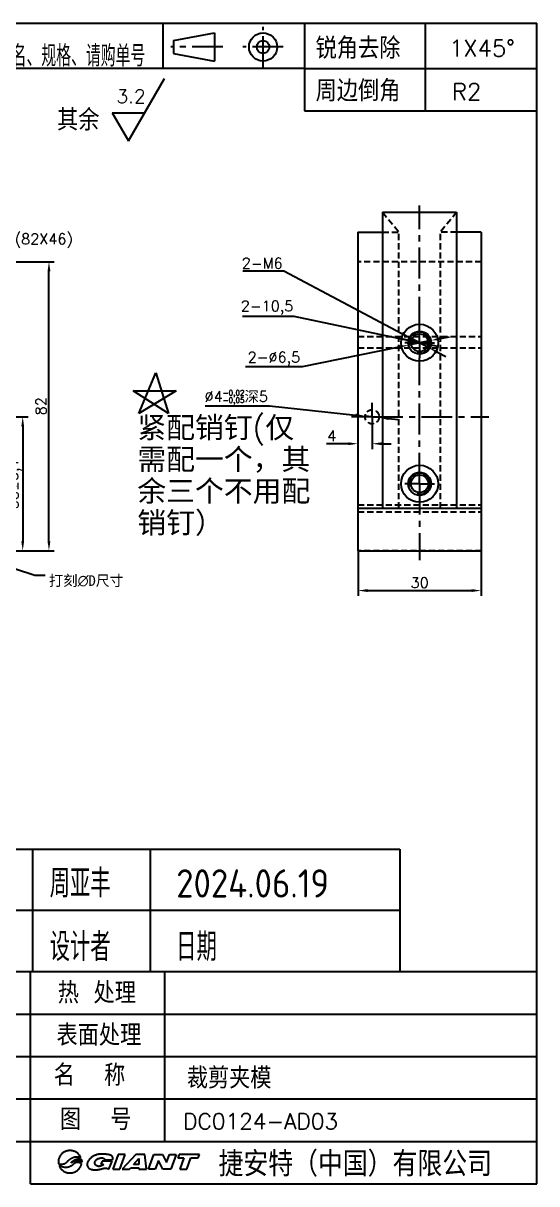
# Model space of a CAD drawing. Extents: x 3770 to 4207, y -426 to -96.
# Drawn here: x 4061.3 to 4207.1, y -425.8 to -96.6 of the extents above; entities that cross this region are included whole.
import ezdxf

# ---------------------------------------------------------------- set-up
doc = ezdxf.new("R2010")
doc.units = 0
doc.header["$LTSCALE"] = 7
doc.header["$MEASUREMENT"] = 0
for name, pattern in [('AM_ISO09W050', [22.5, 12, -1.5, 3, -1.5, 3, -1.5]), ('CENTER', [2, 1.25, -0.25, 0.25, -0.25]), ('HIDDEN', [0.375, 0.25, -0.125])]:
    doc.linetypes.add(name, pattern=pattern)
doc.layers.get('0').update_dxf_attribs({"linetype": 'CONTINUOUS'})
doc.layers.get('DEFPOINTS').update_dxf_attribs({"linetype": 'CONTINUOUS'})
for name, color, linetype in [('02___PRT_ALL_AXES', 7, 'CONTINUOUS'), ('03___PRT_ALL_CURVES', 7, 'CONTINUOUS'), ('CEN', 1, 'CENTER'), ('CON', 2, 'CONTINUOUS'), ('DEFAULT_2', 8, 'HIDDEN'), ('DIM', 7, 'CONTINUOUS')]:
    doc.layers.add(name, color=color, linetype=linetype)
doc.layers.add('PHA', color=4, linetype='AM_ISO09W050', plot=False)
doc.styles.add('ACISOTS', font='isocp.shx', dxfattribs={"height": 8, "bigfont": 'gbcbig.shx'})
doc.styles.add('HZ', font='complex.shx', dxfattribs={"height": 1, "bigfont": 'HZFS.SHX'})
doc.styles.get("Standard").update_dxf_attribs({"font": 'txt.shx'})
doc.styles.add('USER1', font='simplex', dxfattribs={"bigfont": 'dayum'})
doc.dimstyles.new('DIMSTYLE_1', dxfattribs={"dimtxt": 3, "dimasz": 2.7, "dimexe": 1.5, "dimexo": 0, "dimgap": 0.75, "dimtad": 1, "dimtxsty": 'STANDARD', "dimblk": '_FILLED', "dimblk1": '_FILLED', "dimblk2": '_FILLED', "dimcen": 0.09, "dimadec": 0, "dimazin": 0, "dimtp": 0.01, "dimtm": 0.01, "dimtfac": 1, "dimtofl": 0, "dimtmove": 0, "dimatfit": 3, "dimldrblk": '_FILLED', "dimfxl": 1, "dimtolj": 1, "dimarcsym": 0})
doc.dimstyles.new('DIMSTYLE_2', dxfattribs={"dimtxt": 3, "dimasz": 2.7, "dimexe": 1.5, "dimexo": 0, "dimgap": 0.75, "dimtad": 1, "dimtxsty": 'STANDARD', "dimblk": '_FILLED', "dimblk1": '_FILLED', "dimblk2": '_FILLED', "dimcen": 0.09, "dimadec": 0, "dimazin": 0, "dimtol": 1, "dimtp": 0.1, "dimtm": 0.1, "dimtfac": 1, "dimtofl": 0, "dimtmove": 0, "dimatfit": 3, "dimldrblk": '_FILLED', "dimfxl": 1, "dimtolj": 1, "dimarcsym": 0})
doc.dimstyles.new('DIMSTYLE_6', dxfattribs={"dimtxt": 3, "dimasz": 2.7, "dimexe": 1.5, "dimexo": 0, "dimtad": 1, "dimtxsty": 'STANDARD', "dimblk": '_FILLED', "dimblk1": '_FILLED', "dimblk2": '_FILLED', "dimcen": 0.09, "dimadec": 0, "dimazin": 0, "dimtp": 0.01, "dimtm": 0.01, "dimtfac": 1, "dimtmove": 0, "dimatfit": 2, "dimldrblk": '_FILLED', "dimfxl": 1, "dimtolj": 1, "dimarcsym": 0})
doc.dimstyles.get("Standard").update_dxf_attribs({"dimtxt": 3, "dimasz": 3, "dimexe": 1, "dimexo": 0, "dimgap": 1, "dimtad": 1, "dimdec": 3, "dimrnd": 0.01, "dimdsep": 46, "dimtxsty": 'STANDARD', "dimcen": 0.09, "dimazin": 2, "dimtfac": 1, "dimtdec": 3, "dimtmove": 0, "dimatfit": 3, "dimfxl": 1, "dimtolj": 1, "dimarcsym": 0})

# ---------------------------------------------------------------- blocks, each defined once
blk = doc.blocks.new('_FILLED')
at = {"color": 0, "linetype": 'ByBlock'}
blk.add_solid([(0, 0), (-1, 0.15), (-1, -0.15)], dxfattribs=at)
blk = doc.blocks.new('*D31')
at = {"color": 0, "linetype": 'Continuous', "lineweight": -2, "transparency": 16777216}
for p, q in [((3663.22, -203.44), (3681.43, -203.44)), ((3681.43, -203.44), (3705.89, -206.08)), ((3712.56, -206.8), (3708.58, -206.37)), ((3715.24, -207.09), (3717.92, -207.37))]:
    blk.add_line(p, q, dxfattribs=at)
at = {"layer": 'DEFPOINTS', "color": 0, "transparency": 16777216}
for p in [(3708.58, -206.37), (3712.56, -206.8)]:
    blk.add_point(p, dxfattribs=at)
at = {"color": 0, "lineweight": -2, "transparency": 16777216, "xscale": 2.7, "yscale": 2.7, "zscale": 2.7}
for p, rotation in [((3708.58, -206.37), 353.8510682627028), ((3712.56, -206.8), 173.8510682627028)]:
    blk.add_blockref('_FILLED', p, dxfattribs=dict(at, rotation=rotation))
at = {"color": 0, "transparency": 16777216, "insert": (3672.02, -200.82), "char_height": 3, "attachment_point": 5}
blk.add_mtext('{\\A1;Ø4{\\H1.500000;\\S-0,02^ -0,05;}深5}', dxfattribs=at)
blk = doc.blocks.new('*D23')
at = {"color": 0, "linetype": 'Continuous', "lineweight": -2, "transparency": 16777216}
for p, q in [((3673.76, -177.99), (3688.38, -177.99)), ((3688.38, -177.99), (3721.57, -185.05)), ((3729.2, -186.67), (3718.93, -184.49))]:
    blk.add_line(p, q, dxfattribs=at)
at = {"layer": 'DEFPOINTS', "color": 0, "transparency": 16777216}
for p in [(3718.93, -184.49), (3729.2, -186.67)]:
    blk.add_point(p, dxfattribs=at)
at = {"color": 0, "lineweight": -2, "transparency": 16777216, "xscale": 2.7, "yscale": 2.7, "zscale": 2.7}
for p, rotation in [((3718.93, -184.49), 167.9863832547345), ((3729.2, -186.67), 347.9863832547345)]:
    blk.add_blockref('_FILLED', p, dxfattribs=dict(at, rotation=rotation))
at = {"color": 0, "transparency": 16777216, "insert": (3680.76, -175.61), "char_height": 3, "attachment_point": 5}
blk.add_mtext('\\A1;2-10,5', dxfattribs=at)
blk = doc.blocks.new('*D22')
at = {"color": 0, "linetype": 'Continuous', "lineweight": -2, "transparency": 16777216}
for p, q in [((3673.88, -165.15), (3685.51, -165.15)), ((3685.51, -165.15), (3719.03, -182.91)), ((3726.72, -186.99), (3721.42, -184.18)), ((3729.1, -188.25), (3731.49, -189.51))]:
    blk.add_line(p, q, dxfattribs=at)
at = {"layer": 'DEFPOINTS', "color": 0, "transparency": 16777216}
for p in [(3721.42, -184.18), (3726.72, -186.99)]:
    blk.add_point(p, dxfattribs=at)
at = {"color": 0, "lineweight": -2, "transparency": 16777216, "xscale": 2.7, "yscale": 2.7, "zscale": 2.7}
for p, rotation in [((3721.42, -184.18), 332.0856478463079), ((3726.72, -186.99), 152.0856478463079)]:
    blk.add_blockref('_FILLED', p, dxfattribs=dict(at, rotation=rotation))
at = {"color": 0, "transparency": 16777216, "insert": (3679.38, -163.03), "char_height": 3, "attachment_point": 5}
blk.add_mtext('\\A1;2-M6', dxfattribs=at)
blk = doc.blocks.new('GIANT')
for p, q in [((231.03, 29.75), (230.98, 29.65)), ((231.09, 29.84), (231.03, 29.75)), ((231.15, 29.94), (231.09, 29.84)), ((231.21, 30.03), (231.15, 29.94)), ((231.28, 30.12), (231.21, 30.03)), ((231.35, 30.2), (231.28, 30.12)), ((231.43, 30.28), (231.35, 30.2)), ((231.51, 30.36), (231.43, 30.28)), ((231.59, 30.43), (231.51, 30.36)), ((231.68, 30.5), (231.59, 30.43)), ((231.77, 30.56), (231.68, 30.5)), ((231.87, 30.62), (231.77, 30.56)), ((231.97, 30.68), (231.87, 30.62)), ((232.07, 30.73), (231.97, 30.68)), ((232.17, 30.77), (232.07, 30.73)), ((232.27, 30.81), (232.17, 30.77)), ((232.38, 30.85), (232.27, 30.81)), ((232.49, 30.88), (232.38, 30.85)), ((232.6, 30.91), (232.49, 30.88)), ((232.72, 30.93), (232.6, 30.91)), ((232.83, 30.94), (232.72, 30.93)), ((232.95, 30.95), (232.83, 30.94)), ((233.07, 30.96), (232.95, 30.95)), ((233.18, 30.95), (233.07, 30.96)), ((233.3, 30.95), (233.18, 30.95)), ((233.42, 30.93), (233.3, 30.95)), ((233.53, 30.91), (233.42, 30.93)), ((233.65, 30.89), (233.53, 30.91)), ((233.76, 30.86), (233.65, 30.89)), ((233.87, 30.82), (233.76, 30.86)), ((233.98, 30.78), (233.87, 30.82)), ((234.09, 30.74), (233.98, 30.78)), ((234, 29.7), (234.08, 29.72)), ((234.08, 29.72), (234.16, 29.73)), ((234.19, 30.68), (234.09, 30.74)), ((234.16, 29.73), (234.25, 29.74)), ((234.29, 30.63), (234.19, 30.68)), ((234.25, 29.74), (234.33, 29.75)), ((234.39, 30.57), (234.29, 30.63)), ((234.33, 29.75), (234.41, 29.75)), ((234.49, 30.5), (234.39, 30.57)), ((234.41, 29.75), (234.49, 29.75)), ((234.58, 30.43), (234.49, 30.5)), ((234.49, 29.75), (234.58, 29.75)), ((234.67, 30.35), (234.58, 30.43)), ((234.58, 29.75), (234.66, 29.74)), ((234.66, 29.74), (234.74, 29.73)), ((234.75, 30.27), (234.67, 30.35)), ((234.74, 29.73), (234.82, 29.72)), ((234.83, 30.18), (234.75, 30.27)), ((234.82, 29.72), (234.9, 29.7)), ((234.91, 30.1), (234.83, 30.18)), ((234.98, 30), (234.91, 30.1)), ((235.05, 29.91), (234.98, 30)), ((235.11, 29.81), (235.05, 29.91)), ((235.16, 29.7), (235.11, 29.81)), ((237.46, 29.71), (237.36, 29.65)), ((237.56, 29.78), (237.46, 29.71)), ((237.66, 29.84), (237.56, 29.78)), ((237.76, 29.89), (237.66, 29.84)), ((237.87, 29.95), (237.76, 29.89)), ((237.97, 30), (237.87, 29.95)), ((238.08, 30.04), (237.97, 30)), ((238.19, 30.08), (238.08, 30.04)), ((238.3, 30.12), (238.19, 30.08)), ((238.42, 30.15), (238.3, 30.12)), ((238.53, 30.18), (238.42, 30.15)), ((238.65, 30.2), (238.53, 30.18)), ((238.76, 30.22), (238.65, 30.2)), ((238.88, 30.24), (238.76, 30.22)), ((238.99, 30.25), (238.88, 30.24)), ((239.11, 30.26), (238.99, 30.25)), ((239.23, 30.27), (239.11, 30.26)), ((239.35, 30.27), (239.23, 30.27)), ((239.46, 30.27), (239.35, 30.27)), ((239.58, 30.27), (239.46, 30.27)), ((239.7, 30.26), (239.58, 30.27)), ((239.82, 30.25), (239.7, 30.26)), ((239.93, 30.25), (239.82, 30.25)), ((240.05, 30.23), (239.93, 30.25)), ((240.17, 30.22), (240.05, 30.23)), ((240.28, 30.21), (240.17, 30.22)), ((240.4, 30.19), (240.28, 30.21)), ((240.52, 30.17), (240.4, 30.19)), ((240.63, 30.15), (240.52, 30.17)), ((240.75, 30.13), (240.63, 30.15)), ((240.86, 30.1), (240.75, 30.13)), ((240.97, 30.06), (240.86, 30.1)), ((241.08, 30.02), (240.97, 30.06)), ((241.19, 29.97), (241.08, 30.02)), ((241.28, 29.9), (241.19, 29.97)), ((241.37, 29.82), (241.28, 29.9)), ((241.44, 29.73), (241.37, 29.82)), ((241.49, 29.62), (241.44, 29.73)), ((242.59, 30.21), (241.52, 27.29)), ((243.97, 30.21), (242.59, 30.21)), ((242.89, 27.29), (243.97, 30.21)), ((246.06, 30.21), (243.34, 27.29)), ((247.83, 30.21), (246.06, 30.21)), ((248.13, 27.29), (247.83, 30.21)), ((248.52, 27.29), (249.6, 30.21)), ((249.6, 30.21), (251.31, 30.21)), ((251.31, 30.21), (252.1, 28.61)), ((252.1, 28.61), (252.7, 30.21)), ((252.7, 30.21), (253.99, 30.21)), ((253.99, 30.21), (252.92, 27.29)), ((254.56, 30.21), (254.3, 29.5)), ((258.57, 30.21), (254.56, 30.21)), ((258.31, 29.5), (258.57, 30.21)), ((230.79, 28.9), (230.78, 28.78)), ((230.78, 28.78), (230.78, 28.67)), ((230.78, 28.67), (230.79, 28.56)), ((230.8, 29.01), (230.79, 28.9)), ((230.79, 28.56), (230.8, 28.45)), ((230.82, 29.12), (230.8, 29.01)), ((230.8, 28.45), (230.82, 28.34)), ((230.84, 29.23), (230.82, 29.12)), ((230.82, 28.34), (230.9, 28.32)), ((230.87, 29.33), (230.84, 29.23)), ((230.9, 29.44), (230.87, 29.33)), ((230.94, 29.55), (230.9, 29.44)), ((230.9, 28.32), (230.98, 28.31)), ((231.01, 27.94), (230.93, 27.97)), ((230.93, 27.97), (230.97, 27.88)), ((230.98, 29.65), (230.94, 29.55)), ((230.97, 27.88), (231.01, 27.79)), ((230.98, 28.31), (231.07, 28.3)), ((231.08, 27.91), (231.01, 27.94)), ((231.01, 27.79), (231.06, 27.7)), ((231.06, 27.7), (231.11, 27.61)), ((231.07, 28.3), (231.15, 28.29)), ((231.15, 27.88), (231.08, 27.91)), ((231.11, 27.61), (231.17, 27.53)), ((231.15, 28.29), (231.23, 28.28)), ((231.23, 27.85), (231.15, 27.88)), ((231.17, 27.53), (231.23, 27.45)), ((231.23, 28.28), (231.31, 28.28)), ((231.3, 27.81), (231.23, 27.85)), ((231.23, 27.45), (231.29, 27.37)), ((231.38, 27.79), (231.3, 27.81)), ((231.31, 28.28), (231.39, 28.28)), ((231.46, 27.76), (231.38, 27.79)), ((231.39, 28.28), (231.48, 28.28)), ((231.53, 27.73), (231.46, 27.76)), ((231.48, 28.28), (231.56, 28.28)), ((231.61, 27.71), (231.53, 27.73)), ((231.56, 28.28), (231.64, 28.29)), ((231.69, 27.69), (231.61, 27.71)), ((231.64, 28.29), (231.72, 28.31)), ((231.77, 27.67), (231.69, 27.69)), ((231.72, 28.31), (231.8, 28.32)), ((231.85, 27.66), (231.77, 27.67)), ((231.8, 28.32), (231.88, 28.35)), ((231.93, 27.65), (231.85, 27.66)), ((231.88, 28.35), (231.96, 28.37)), ((232.01, 27.64), (231.93, 27.65)), ((231.96, 28.37), (232.03, 28.41)), ((232.09, 27.63), (232.01, 27.64)), ((232.03, 28.41), (232.11, 28.44)), ((232.18, 27.63), (232.09, 27.63)), ((232.11, 28.44), (232.18, 28.49)), ((232.18, 28.49), (232.25, 28.53)), ((232.26, 27.62), (232.18, 27.63)), ((232.25, 28.53), (232.31, 28.58)), ((232.34, 27.62), (232.26, 27.62)), ((232.31, 28.58), (232.37, 28.63)), ((232.42, 27.63), (232.34, 27.62)), ((232.37, 28.63), (232.44, 28.69)), ((232.5, 27.64), (232.42, 27.63)), ((232.44, 28.69), (232.5, 28.74)), ((232.5, 28.74), (232.56, 28.8)), ((232.58, 27.64), (232.5, 27.64)), ((232.56, 28.8), (232.62, 28.86)), ((232.66, 27.66), (232.58, 27.64)), ((232.62, 28.86), (232.68, 28.91)), ((232.74, 27.67), (232.66, 27.66)), ((232.68, 28.91), (232.74, 28.97)), ((232.74, 28.97), (232.8, 29.03)), ((232.82, 27.69), (232.74, 27.67)), ((232.8, 29.03), (232.86, 29.08)), ((232.9, 27.72), (232.82, 27.69)), ((232.86, 29.08), (232.92, 29.13)), ((232.98, 27.74), (232.9, 27.72)), ((232.92, 29.13), (232.98, 29.19)), ((232.98, 29.19), (233.05, 29.24)), ((233.05, 27.77), (232.98, 27.74)), ((233.05, 29.24), (233.11, 29.29)), ((233.13, 27.8), (233.05, 27.77)), ((233.11, 29.29), (233.18, 29.33)), ((233.2, 27.84), (233.13, 27.8)), ((233.18, 29.33), (233.25, 29.38)), ((233.27, 27.88), (233.2, 27.84)), ((233.25, 29.38), (233.32, 29.42)), ((233.34, 27.92), (233.27, 27.88)), ((233.28, 28.48), (233.35, 28.58)), ((233.38, 28.54), (233.28, 28.48)), ((233.32, 29.42), (233.39, 29.46)), ((233.41, 27.97), (233.34, 27.92)), ((233.35, 28.58), (233.43, 28.68)), ((233.48, 28.6), (233.38, 28.54)), ((233.39, 29.46), (233.46, 29.5)), ((233.47, 28.01), (233.41, 27.97)), ((233.43, 28.68), (233.51, 28.77)), ((233.46, 29.5), (233.54, 29.54)), ((233.54, 28.06), (233.47, 28.01)), ((233.59, 28.66), (233.48, 28.6)), ((233.51, 28.77), (233.61, 28.86)), ((233.54, 29.54), (233.61, 29.57)), ((233.6, 28.12), (233.54, 28.06)), ((233.69, 28.72), (233.59, 28.66)), ((233.66, 28.17), (233.6, 28.12)), ((233.61, 29.57), (233.69, 29.6)), ((233.61, 28.86), (233.7, 28.93)), ((233.72, 28.22), (233.66, 28.17)), ((233.69, 29.6), (233.77, 29.63)), ((233.8, 28.77), (233.69, 28.72)), ((233.7, 28.93), (233.8, 29.01)), ((233.78, 28.28), (233.72, 28.22)), ((233.77, 29.63), (233.84, 29.66)), ((233.85, 28.33), (233.78, 28.28)), ((233.8, 29.01), (233.91, 29.07)), ((233.91, 28.82), (233.8, 28.77)), ((233.84, 29.66), (233.92, 29.68)), ((233.91, 28.38), (233.85, 28.33)), ((233.91, 29.07), (234.02, 29.13)), ((234.02, 28.86), (233.91, 28.82)), ((233.97, 28.43), (233.91, 28.38)), ((233.92, 29.68), (234, 29.7)), ((234.04, 28.48), (233.97, 28.43)), ((234.02, 29.13), (234.13, 29.18)), ((234.13, 28.9), (234.02, 28.86)), ((234.11, 28.52), (234.04, 28.48)), ((234.18, 28.56), (234.11, 28.52)), ((234.13, 29.18), (234.25, 29.22)), ((234.25, 28.92), (234.13, 28.9)), ((234.26, 28.58), (234.18, 28.56)), ((234.25, 29.22), (234.37, 29.25)), ((234.37, 28.94), (234.25, 28.92)), ((234.34, 28.61), (234.26, 28.58)), ((234.42, 28.62), (234.34, 28.61)), ((234.37, 29.25), (234.49, 29.28)), ((234.49, 28.95), (234.37, 28.94)), ((234.5, 28.62), (234.42, 28.62)), ((234.49, 29.28), (234.62, 29.3)), ((234.61, 28.94), (234.49, 28.95)), ((234.58, 28.62), (234.5, 28.62)), ((234.66, 28.62), (234.58, 28.62)), ((234.72, 28.93), (234.61, 28.94)), ((234.62, 29.3), (234.74, 29.31)), ((234.74, 28.61), (234.66, 28.62)), ((234.84, 28.91), (234.72, 28.93)), ((234.74, 29.31), (234.86, 29.31)), ((234.82, 28.59), (234.74, 28.61)), ((234.9, 28.57), (234.82, 28.59)), ((234.96, 28.88), (234.84, 28.91)), ((234.86, 29.31), (234.99, 29.3)), ((234.9, 29.7), (234.98, 29.68)), ((234.98, 28.55), (234.9, 28.57)), ((234.91, 27.41), (234.97, 27.49)), ((235.07, 28.84), (234.96, 28.88)), ((234.97, 27.49), (235.03, 27.57)), ((234.98, 29.68), (235.06, 29.65)), ((235.06, 28.53), (234.98, 28.55)), ((234.99, 29.3), (235.11, 29.28)), ((235.03, 27.57), (235.08, 27.66)), ((235.06, 29.65), (235.13, 29.63)), ((235.13, 28.5), (235.06, 28.53)), ((235.18, 28.8), (235.07, 28.84)), ((235.08, 27.66), (235.13, 27.74)), ((235.11, 29.28), (235.23, 29.24)), ((235.13, 29.63), (235.21, 29.6)), ((235.21, 28.47), (235.13, 28.5)), ((235.13, 27.74), (235.18, 27.83)), ((235.21, 29.6), (235.16, 29.7)), ((235.29, 28.74), (235.18, 28.8)), ((235.18, 27.83), (235.22, 27.93)), ((235.28, 28.44), (235.21, 28.47)), ((235.22, 27.93), (235.26, 28.02)), ((235.23, 29.24), (235.34, 29.19)), ((235.26, 28.02), (235.29, 28.12)), ((235.36, 28.41), (235.28, 28.44)), ((235.39, 28.67), (235.29, 28.74)), ((235.29, 28.12), (235.32, 28.21)), ((235.32, 28.21), (235.34, 28.31)), ((235.34, 29.19), (235.36, 29.09)), ((235.34, 28.31), (235.36, 28.41)), ((235.36, 29.09), (235.37, 28.98)), ((235.37, 28.98), (235.38, 28.88)), ((235.38, 28.88), (235.39, 28.78)), ((235.39, 28.78), (235.39, 28.67)), ((236.46, 28.45), (236.44, 28.33)), ((236.44, 28.33), (236.44, 28.22)), ((236.44, 28.22), (236.44, 28.1)), ((236.44, 28.1), (236.46, 27.98)), ((236.5, 28.56), (236.46, 28.45)), ((236.46, 27.98), (236.5, 27.87)), ((236.54, 28.67), (236.5, 28.56)), ((236.5, 27.87), (236.56, 27.77)), ((236.59, 28.78), (236.54, 28.67)), ((236.56, 27.77), (236.62, 27.67)), ((236.64, 28.88), (236.59, 28.78)), ((236.62, 27.67), (236.7, 27.58)), ((236.7, 28.98), (236.64, 28.88)), ((236.77, 29.08), (236.7, 28.98)), ((236.7, 27.58), (236.79, 27.51)), ((236.85, 29.17), (236.77, 29.08)), ((236.79, 27.51), (236.89, 27.44)), ((236.92, 29.26), (236.85, 29.17)), ((236.89, 27.44), (236.99, 27.38)), ((237, 29.34), (236.92, 29.26)), ((237.09, 29.42), (237, 29.34)), ((237.18, 29.5), (237.09, 29.42)), ((237.27, 29.58), (237.18, 29.5)), ((237.36, 29.65), (237.27, 29.58)), ((237.99, 28.53), (238, 28.65)), ((238, 28.41), (237.99, 28.53)), ((238, 28.65), (238.04, 28.77)), ((238.03, 28.29), (238, 28.41)), ((238.08, 28.17), (238.03, 28.29)), ((238.04, 28.77), (238.09, 28.89)), ((238.16, 28.07), (238.08, 28.17)), ((238.09, 28.89), (238.15, 28.99)), ((238.15, 28.99), (238.23, 29.09)), ((238.25, 27.99), (238.16, 28.07)), ((238.23, 29.09), (238.32, 29.17)), ((238.35, 27.92), (238.25, 27.99)), ((238.32, 29.17), (238.42, 29.25)), ((238.47, 27.88), (238.35, 27.92)), ((238.42, 29.25), (238.52, 29.32)), ((238.59, 27.85), (238.47, 27.88)), ((238.52, 29.32), (238.64, 29.37)), ((238.71, 27.83), (238.59, 27.85)), ((238.64, 29.37), (238.75, 29.42)), ((238.84, 27.84), (238.71, 27.83)), ((238.75, 29.42), (238.87, 29.46)), ((238.96, 27.86), (238.84, 27.84)), ((238.87, 29.46), (238.99, 29.48)), ((239.08, 27.89), (238.96, 27.86)), ((238.99, 29.48), (239.11, 29.5)), ((239.2, 27.93), (239.08, 27.89)), ((239.11, 29.5), (239.24, 29.51)), ((239.4, 28.87), (239.12, 28.24)), ((239.12, 28.24), (239.73, 28.24)), ((239.31, 27.97), (239.2, 27.93)), ((239.24, 29.51), (239.36, 29.51)), ((239.42, 28.03), (239.31, 27.97)), ((239.36, 29.51), (239.49, 29.49)), ((241.41, 28.87), (239.4, 28.87)), ((239.53, 28.1), (239.42, 28.03)), ((239.49, 29.49), (239.61, 29.46)), ((239.51, 27.4), (239.63, 27.44)), ((239.63, 28.17), (239.53, 28.1)), ((239.61, 29.46), (239.72, 29.42)), ((239.73, 28.24), (239.63, 28.17)), ((239.63, 27.44), (239.74, 27.47)), ((239.72, 29.42), (239.83, 29.36)), ((239.74, 27.47), (239.85, 27.49)), ((239.83, 29.36), (239.92, 29.27)), ((239.85, 27.49), (239.97, 27.51)), ((239.92, 29.27), (239.97, 29.16)), ((239.97, 29.16), (241.47, 29.16)), ((239.97, 27.51), (240.09, 27.51)), ((240.09, 27.51), (240.2, 27.5)), ((240.2, 27.5), (240.32, 27.47)), ((240.32, 27.47), (240.43, 27.44)), ((240.43, 27.44), (240.54, 27.39)), ((240.75, 27.29), (241.41, 28.87)), ((241.47, 29.16), (241.5, 29.27)), ((241.51, 29.51), (241.49, 29.62)), ((241.5, 29.27), (241.51, 29.39)), ((241.51, 29.39), (241.51, 29.51)), ((244.83, 27.29), (245.04, 27.54)), ((245.04, 27.54), (246.64, 27.54)), ((245.61, 28.21), (246.64, 29.42)), ((246.64, 28.21), (245.61, 28.21)), ((246.64, 29.42), (246.64, 28.21)), ((246.64, 27.54), (246.64, 27.29)), ((250.49, 29.01), (249.85, 27.29)), ((251.35, 27.29), (250.49, 29.01)), ((254.3, 29.5), (255.52, 29.5)), ((255.52, 29.5), (254.71, 27.29)), ((256.09, 27.29), (256.91, 29.5)), ((256.91, 29.5), (258.31, 29.5)), ((231.29, 27.37), (231.36, 27.29)), ((231.36, 27.29), (231.43, 27.22)), ((231.43, 27.22), (231.5, 27.15)), ((231.5, 27.15), (231.57, 27.09)), ((231.57, 27.09), (231.65, 27.02)), ((231.65, 27.02), (231.73, 26.96)), ((231.73, 26.96), (231.82, 26.91)), ((231.82, 26.91), (231.9, 26.86)), ((231.9, 26.86), (231.99, 26.81)), ((231.99, 26.81), (232.08, 26.76)), ((232.08, 26.76), (232.18, 26.72)), ((232.18, 26.72), (232.27, 26.69)), ((232.27, 26.69), (232.37, 26.65)), ((232.37, 26.65), (232.46, 26.63)), ((232.46, 26.63), (232.56, 26.6)), ((232.56, 26.6), (232.66, 26.58)), ((232.66, 26.58), (232.76, 26.57)), ((232.76, 26.57), (232.86, 26.55)), ((232.86, 26.55), (232.96, 26.55)), ((232.96, 26.55), (233.06, 26.54)), ((233.06, 26.54), (233.16, 26.54)), ((233.16, 26.54), (233.26, 26.55)), ((233.26, 26.55), (233.36, 26.56)), ((233.36, 26.56), (233.46, 26.57)), ((233.46, 26.57), (233.56, 26.59)), ((233.56, 26.59), (233.66, 26.61)), ((233.66, 26.61), (233.76, 26.64)), ((233.76, 26.64), (233.85, 26.67)), ((233.85, 26.67), (233.95, 26.7)), ((233.95, 26.7), (234.04, 26.74)), ((234.04, 26.74), (234.13, 26.78)), ((234.13, 26.78), (234.22, 26.83)), ((234.22, 26.83), (234.31, 26.88)), ((234.31, 26.88), (234.39, 26.93)), ((234.39, 26.93), (234.48, 26.99)), ((234.48, 26.99), (234.56, 27.05)), ((234.56, 27.05), (234.63, 27.12)), ((234.63, 27.12), (234.71, 27.19)), ((234.71, 27.19), (234.78, 27.26)), ((234.78, 27.26), (234.85, 27.33)), ((234.85, 27.33), (234.91, 27.41)), ((236.99, 27.38), (237.09, 27.33)), ((237.09, 27.33), (237.2, 27.29)), ((237.2, 27.29), (237.32, 27.25)), ((237.32, 27.25), (237.43, 27.22)), ((237.43, 27.22), (237.54, 27.2)), ((237.54, 27.2), (237.66, 27.18)), ((237.66, 27.18), (237.78, 27.17)), ((237.78, 27.17), (237.89, 27.16)), ((237.89, 27.16), (238.01, 27.16)), ((238.01, 27.16), (238.13, 27.16)), ((238.13, 27.16), (238.25, 27.16)), ((238.25, 27.16), (238.36, 27.17)), ((238.36, 27.17), (238.48, 27.18)), ((238.48, 27.18), (238.6, 27.2)), ((238.6, 27.2), (238.71, 27.21)), ((238.71, 27.21), (238.83, 27.23)), ((238.83, 27.23), (238.94, 27.26)), ((238.94, 27.26), (239.06, 27.28)), ((239.06, 27.28), (239.17, 27.31)), ((239.17, 27.31), (239.29, 27.34)), ((239.29, 27.34), (239.4, 27.37)), ((239.4, 27.37), (239.51, 27.4)), ((240.54, 27.39), (240.64, 27.34)), ((240.64, 27.34), (240.75, 27.29)), ((241.52, 27.29), (242.89, 27.29)), ((243.34, 27.29), (244.83, 27.29)), ((246.64, 27.29), (248.13, 27.29)), ((249.85, 27.29), (248.52, 27.29)), ((252.92, 27.29), (251.35, 27.29)), ((254.71, 27.29), (256.09, 27.29))]:
    blk.add_line(p, q)
blk = doc.blocks.new('*D20')
at = {"color": 0, "linetype": 'Continuous', "lineweight": -2, "transparency": 16777216}
for p, q in [((3547.7, -162.59), (3620.34, -162.59)), ((3618.84, -241.88), (3618.84, -165.29)), ((3593.7, -244.58), (3620.34, -244.58))]:
    blk.add_line(p, q, dxfattribs=at)
at = {"layer": 'DEFPOINTS', "color": 0, "transparency": 16777216}
for p in [(3547.7, -162.59), (3618.84, -162.59), (3593.7, -244.58)]:
    blk.add_point(p, dxfattribs=at)
at = {"color": 0, "lineweight": -2, "transparency": 16777216, "xscale": 2.7, "yscale": 2.7, "zscale": 2.7}
for p, rotation in [((3618.84, -162.59), 90), ((3618.84, -244.58), 270)]:
    blk.add_blockref('_FILLED', p, dxfattribs=dict(at, rotation=rotation))
at = {"color": 0, "transparency": 16777216, "insert": (3615.09, -203.58), "char_height": 3, "attachment_point": 2, "rotation": 90}
blk.add_mtext('\\A1;82', dxfattribs=at)
blk = doc.blocks.new('*D15')
at = {"color": 0, "linetype": 'Continuous', "lineweight": -2, "transparency": 16777216}
for p, q in [((3706.57, -244.58), (3706.57, -257.37)), ((3741.57, -244.58), (3741.57, -257.37)), ((3709.27, -255.87), (3738.87, -255.87))]:
    blk.add_line(p, q, dxfattribs=at)
at = {"layer": 'DEFPOINTS', "color": 0, "transparency": 16777216}
for p in [(3706.57, -244.58), (3741.57, -244.58), (3741.57, -255.87)]:
    blk.add_point(p, dxfattribs=at)
at = {"color": 0, "lineweight": -2, "transparency": 16777216, "xscale": 2.7, "yscale": 2.7, "zscale": 2.7, "rotation": 180}
blk.add_blockref('_FILLED', (3706.57, -255.87), dxfattribs=at)
at = {"color": 0, "lineweight": -2, "transparency": 16777216, "xscale": 2.7, "yscale": 2.7, "zscale": 2.7}
blk.add_blockref('_FILLED', (3741.57, -255.87), dxfattribs=at)
at = {"color": 0, "transparency": 16777216, "insert": (3724.07, -252.12), "char_height": 3, "attachment_point": 2}
blk.add_mtext('\\A1;30', dxfattribs=at)
blk = doc.blocks.new('*D12')
at = {"color": 0, "linetype": 'Continuous', "lineweight": -2, "transparency": 16777216}
for p, q in [((3710.57, -210.58), (3710.57, -215.72)), ((3706.57, -232.58), (3706.57, -212.72)), ((3703.87, -214.22), (3697.67, -214.22)), ((3713.27, -214.22), (3715.97, -214.22))]:
    blk.add_line(p, q, dxfattribs=at)
at = {"layer": 'DEFPOINTS', "color": 0, "transparency": 16777216}
for p in [(3710.57, -210.58), (3706.57, -214.22), (3706.57, -232.58)]:
    blk.add_point(p, dxfattribs=at)
at = {"color": 0, "lineweight": -2, "transparency": 16777216, "xscale": 2.7, "yscale": 2.7, "zscale": 2.7}
blk.add_blockref('_FILLED', (3706.57, -214.22), dxfattribs=at)
at = {"color": 0, "lineweight": -2, "transparency": 16777216, "xscale": 2.7, "yscale": 2.7, "zscale": 2.7, "rotation": 180}
blk.add_blockref('_FILLED', (3710.57, -214.22), dxfattribs=at)
at = {"color": 0, "transparency": 16777216, "insert": (3700.42, -210.47), "char_height": 3, "attachment_point": 3}
blk.add_mtext('\\A1;4', dxfattribs=at)
blk = doc.blocks.new('*D11')
at = {"color": 0, "linetype": 'Continuous', "lineweight": -2, "transparency": 16777216}
for p, q in [((3729.9, -184.4), (3732.55, -183.87)), ((3690.79, -192.3), (3718.23, -186.76)), ((3727.25, -184.94), (3720.88, -186.22)), ((3674.66, -192.3), (3690.79, -192.3))]:
    blk.add_line(p, q, dxfattribs=at)
at = {"layer": 'DEFPOINTS', "color": 0, "transparency": 16777216}
for p in [(3720.88, -186.22), (3727.25, -184.94)]:
    blk.add_point(p, dxfattribs=at)
at = {"color": 0, "lineweight": -2, "transparency": 16777216, "xscale": 2.7, "yscale": 2.7, "zscale": 2.7}
for p, rotation in [((3727.25, -184.94), 191.4074648858909), ((3720.88, -186.22), 11.40746488589089)]:
    blk.add_blockref('_FILLED', p, dxfattribs=dict(at, rotation=rotation))
at = {"color": 0, "transparency": 16777216, "insert": (3690.16, -188.17), "char_height": 3, "attachment_point": 3}
blk.add_mtext('\\A1;2-%%c6,5', dxfattribs=at)
blk = doc.blocks.new('*D4')
at = {"color": 0, "linetype": 'Continuous', "lineweight": -2, "transparency": 16777216}
for p, q in [((3569.88, -206.58), (3612.89, -206.58)), ((3611.39, -209.28), (3611.39, -241.88)), ((3593.7, -244.58), (3612.89, -244.58))]:
    blk.add_line(p, q, dxfattribs=at)
at = {"layer": 'DEFPOINTS', "color": 0, "transparency": 16777216}
for p in [(3569.88, -206.58), (3593.7, -244.58), (3611.39, -244.58)]:
    blk.add_point(p, dxfattribs=at)
at = {"color": 0, "lineweight": -2, "transparency": 16777216, "xscale": 2.7, "yscale": 2.7, "zscale": 2.7}
for p, rotation in [((3611.39, -206.58), 90), ((3611.39, -244.58), 270)]:
    blk.add_blockref('_FILLED', p, dxfattribs=dict(at, rotation=rotation))
at = {"color": 0, "transparency": 16777216, "insert": (3607.14, -225.58), "char_height": 3, "attachment_point": 2, "rotation": 90}
blk.add_mtext('\\A1;38%%p0,1', dxfattribs=at)

msp = doc.modelspace()

# ---------------------------------------------------------------- linework, layer by layer
at = {"color": 7, "linetype": 'Continuous'}
for p, q in [((4163.323, -150.194), (4184.323, -150.194)), ((4163.323, -150.194), (4163.323, -234.194)), ((4184.323, -150.194), (4184.323, -234.194)), ((4156.323, -155.795), (4163.323, -155.795)), ((4156.323, -155.795), (4156.323, -246.194)), ((4191.323, -155.795), (4184.323, -155.795)), ((4191.323, -155.795), (4191.323, -246.194)), ((4191.323, -234.194), (4156.323, -234.194)), ((4156.323, -246.194), (4191.323, -246.194))]:
    msp.add_line(p, q, dxfattribs=at)
for p, q in [((4094.124, -207.247), (4098.942, -195.769)), ((4098.942, -195.769), (4102.556, -207.247)), ((4102.556, -207.247), (4092.495, -200.871)), ((4092.495, -200.871), (4104.682, -200.871)), ((4104.682, -200.871), (4094.124, -207.247)), ((3769.942, -330.872), (4168.214, -330.872)), ((4063.88, -330.872), (4063.88, -365.561)), ((4097.301, -330.872), (4097.301, -365.561)), ((4168.214, -330.872), (4168.214, -365.561)), ((4168.214, -348.217), (3769.942, -348.217))]:
    msp.add_line(p, q)
at = {"color": 2, "linetype": 'Continuous'}
for centre in [(4173.823, -187.194), (4173.823, -227.194)]:
    msp.add_arc(centre, 3, 255, 195, dxfattribs=at)
at = {"layer": '02___PRT_ALL_AXES', "color": 2, "linetype": 'CENTER'}
for p, q in [((4173.823, -182.944), (4173.823, -148.294)), ((4173.823, -187.194), (4173.823, -182.944)), ((4173.823, -187.194), (4169.573, -187.194)), ((4173.823, -187.194), (4178.073, -187.194)), ((4173.823, -187.194), (4173.823, -191.444)), ((4173.823, -227.194), (4173.823, -191.444)), ((4160.323, -208.194), (4160.323, -204.194)), ((4160.323, -208.194), (4154.458, -208.194)), ((4160.323, -208.194), (4193.433, -208.194)), ((4160.323, -208.194), (4160.323, -212.194)), ((4173.823, -227.194), (4169.573, -227.194)), ((4173.823, -227.194), (4173.823, -248.854)), ((4173.823, -227.194), (4178.073, -227.194))]:
    msp.add_line(p, q, dxfattribs=at)
at = {"layer": '02___PRT_ALL_AXES', "color": 7, "linetype": 'Continuous'}
for centre, radius in [((4173.823, -187.194), 5.25), ((4173.823, -187.194), 3.25), ((4173.823, -187.194), 2.5), ((4173.823, -227.194), 5.25), ((4173.823, -227.194), 3.25), ((4173.823, -227.194), 2.5)]:
    msp.add_circle(centre, radius, dxfattribs=at)
at = {"layer": '02___PRT_ALL_AXES', "color": 8, "linetype": 'HIDDEN'}
msp.add_circle((4160.323, -208.194), 2, dxfattribs=at)
at = {"layer": '03___PRT_ALL_CURVES', "color": 8, "linetype": 'HIDDEN'}
for p, q in [((4191.323, -164.198), (4156.323, -164.198)), ((4191.323, -164.198), (4191.323, -246.194)), ((4191.323, -246.194), (4156.323, -246.194))]:
    msp.add_line(p, q, dxfattribs=at)
at = {"layer": 'CEN'}
for p, q in [((4129.382, -109.014), (4129.382, -97.581)), ((4117.959, -103.297), (4103.152, -103.297)), ((4135.102, -103.297), (4123.662, -103.297))]:
    msp.add_line(p, q, dxfattribs=at)
at = {"layer": 'CON', "color": 2}
for p, q in [((4207.084, -413.749), (4207.084, -96.55)), ((3949.595, -413.749), (4207.084, -413.749))]:
    msp.add_line(p, q, dxfattribs=at)
msp.add_lwpolyline([(3769.942, -96.55), (4207.084, -96.55)], dxfattribs=at)
at = {"layer": 'DEFAULT_2', "color": 8, "linetype": 'HIDDEN'}
for p, q in [((4163.323, -150.194), (4167.942, -155.795)), ((4184.323, -150.194), (4179.705, -155.795)), ((4163.323, -155.795), (4167.942, -155.795)), ((4167.942, -234.194), (4167.942, -155.795)), ((4184.323, -155.795), (4179.705, -155.795)), ((4179.705, -234.194), (4179.705, -155.795)), ((4156.323, -185.434), (4191.323, -185.434)), ((4156.323, -188.637), (4191.323, -188.637)), ((4156.323, -233.125), (4191.323, -233.125)), ((4156.323, -235.119), (4191.323, -235.119))]:
    msp.add_line(p, q, dxfattribs=at)
at = {"layer": 'DIM'}
for p, q in [((4100.962, -96.55), (4100.962, -109.35)), ((4141.141, -96.55), (4141.141, -109.35)), ((4175.46, -109.35), (4175.46, -96.55)), ((4103.989, -101.489), (4115.554, -99.303)), ((4103.989, -101.489), (4103.989, -105.106)), ((4115.554, -99.303), (4115.554, -107.291)), ((4103.989, -105.106), (4115.554, -107.291)), ((4100.962, -109.35), (4027.687, -109.35)), ((4141.141, -109.35), (4100.962, -109.35)), ((4141.141, -108.638), (4141.141, -121.437)), ((4141.141, -109.35), (4207.084, -109.35)), ((4175.46, -121.437), (4175.46, -108.638)), ((4091.133, -129.948), (4101.375, -112.209)), ((4141.141, -120.725), (4141.141, -121.437)), ((4141.141, -121.437), (4207.084, -121.437)), ((4141.141, -121.437), (4207.084, -121.437)), ((4175.46, -121.437), (4175.46, -120.725)), ((4086.53, -121.975), (4095.736, -121.975)), ((4086.53, -121.975), (4091.133, -129.948)), ((3900.422, -365.561), (4207.084, -365.561)), ((4101.473, -413.749), (4101.473, -365.561)), ((3769.942, -377.608), (4207.084, -377.608)), ((3769.942, -389.655), (4207.084, -389.655)), ((3769.942, -401.702), (4207.084, -401.702)), ((4207.084, -425.754), (4207.084, -413.749)), ((4063.353, -425.754), (4207.084, -425.754))]:
    msp.add_line(p, q, dxfattribs=at)
msp.add_lwpolyline([(4063.353, -425.754), (4063.353, -365.561)], dxfattribs=at)
for radius in [3.994, 1.808]:
    msp.add_circle((4129.382, -103.297), radius, dxfattribs=at)

# ---------------------------------------------------------------- block references
at = {"xscale": 1.44060750670731, "yscale": 1.44060750670731, "zscale": 1.440607506705688}
msp.add_blockref('GIANT', (3738.798, -460.922), dxfattribs=at)

# ---------------------------------------------------------------- texts
at = {"color": 2, "linetype": 'Continuous', "attachment_point": 1, "line_spacing_factor": 0.9}
for s, insert, char_height, width in [('材质塑钢 (82X46)', (4039.868, -156.241), 3, 41.90726), ('紧配销钉(仅需配一个，其余三个不用配销钉）', (4093.684, -208.22), 6, 52.37192), ('打刻\\Fgdt;{\\Fgdt;n}\\Ftxt;D尺寸', (4068.555, -253.151), 3, 35.53942)]:
    msp.add_mtext(s, dxfattribs=dict(at, insert=insert, char_height=char_height, width=width))
at = {"layer": 'DIM'}
for s, height, style, p in [('锐角去除', 6.0235, 'HZ', (4144.287, -106.65)), ('周边倒角', 6.0235, 'HZ', (4144.287, -118.738)), ('设计者', 8, 'ACISOTS', (4068.813, -362.555)), ('日期', 8, 'ACISOTS', (4104.727, -362.555)), ('热 处理', 6.0235, 'HZ', (4071.094, -374.602)), ('表面处理', 6.0235, 'HZ', (4070.725, -386.603)), ('名  称', 6.0235, 'HZ', (4069.953, -397.966)), ('裁剪夹模', 6, 'HZ', (4107.749, -398.746)), ('图  号', 6.0235, 'HZ', (4071.707, -410.514)), ('DC0124-AD03', 4.5176, 'USER1', (4106.714, -410.294)), ('捷安特（中国）有限公司', 7.05876, 'HZ', (4116.716, -423.652))]:
    msp.add_text(s, height=height, dxfattribs=dict(at, style=style)).set_placement(p)
for s, p in [('1X45%%d', (4182.233, -105.996)), ('R2', (4183.033, -118.335))]:
    msp.add_text(s, height=4.7157, dxfattribs=at).set_placement(p)
at = {"layer": 'DIM', "style": 'HZ', "width": 0.7}
msp.add_text('打刻图号、车种名、规格、请购单号', height=6.02347, dxfattribs=at).set_placement((4028.484, -108.843))
at = {"layer": 'DIM', "insert": (4087.758, -115.354), "char_height": 3.8573, "width": 9.57428, "attachment_point": 1}
msp.add_mtext('3.2', dxfattribs=at)
at = {"layer": 'DIM', "insert": (4070.893, -120.979), "char_height": 6.0235, "width": 14.26267, "attachment_point": 1, "style": 'HZ'}
msp.add_mtext('其余', dxfattribs=at)
at = {"layer": 'PHA', "style": 'ACISOTS'}
for s, p in [('周亚丰', (4068.813, -344.555)), ('2024.06.19', (4104.727, -344.555))]:
    msp.add_text(s, height=8, dxfattribs=at).set_placement(p)

# ---------------------------------------------------------------- dimensions: what is measured, and where the dimension line sits
at = {"color": 2, "linetype": 'Continuous'}
for base, p1, p2, angle, dimstyle, picture, middle in [((4068.594, -164.198), (4043.458, -246.194), (3997.458, -164.198), 90, 'DIMSTYLE_1', '*D20', (4068.594, -205.196)), ((4061.145, -246.194), (4019.639, -208.194), (4043.458, -246.194), 270, 'DIMSTYLE_2', '*D4', (4061.145, -227.194)), ((4156.323, -215.833), (4160.323, -212.194), (4156.323, -234.194), 180, 'DIMSTYLE_1', '*D12', (4149.173, -215.833))]:
    dim = msp.add_linear_dim(base=base, p1=p1, p2=p2, angle=angle, dimstyle=dimstyle, dxfattribs=at)
    dim.commit()
    dim.dimension.update_dxf_attribs({"geometry": picture, "text_midpoint": middle, "dimtype": 128, "insert": (449.756, -1.612)})
for p1, p2, text, override, picture, middle in [((4176.474, -188.598), (4171.172, -185.789), '2-M6', {"dimtih": 1, "dimtoh": 1, "dimpost": '<>'}, '*D22', (4129.139, -166.765)), ((4178.958, -188.286), (4168.688, -186.101), '2-<>', {"dimtih": 1, "dimtoh": 1, "dimpost": '<>'}, '*D23', (4138.137, -179.599)), ((4177.009, -186.551), (4170.638, -187.836), '2-%%c<>', {"dimtih": 1, "dimtoh": 1, "dimpost": '<>'}, '*D11', (4140.543, -193.909)), ((4162.312, -208.408), (4158.335, -207.979), '{\\A1;Ø<>深5}', {"dimtih": 1, "dimtoh": 1, "dimpost": '<>', "dimtol": 1, "dimtp": -0.02, "dimtm": 0.05, "dimtfac": 0.5, "dimtolj": 0}, '*D31', (4131.188, -205.055))]:
    dim = msp.add_diameter_dim_2p(p1=p1, p2=p2, text=text, dimstyle='DIMSTYLE_6', override=override, dxfattribs=at)
    dim.commit()
    dim.dimension.update_dxf_attribs({"geometry": picture, "text_midpoint": middle, "dimtype": 131, "insert": (449.756, -1.612)})
dim = msp.add_linear_dim(base=(4191.323, -257.481), p1=(4156.323, -246.194), p2=(4191.323, -246.194), text='30', dimstyle='DIMSTYLE_1', dxfattribs=at)
dim.commit()
dim.dimension.update_dxf_attribs({"geometry": '*D15', "text_midpoint": (4173.823, -257.481), "dimtype": 128, "insert": (449.756, -1.612)})

# ---------------------------------------------------------------- leaders
at = {"color": 2, "linetype": 'Continuous', "annotation_type": 0, "has_hookline": 1, "hookline_direction": 0, "text_width": 23.121}
msp.add_leader([(4022.018, -241.055), (4049.809, -248.346), (4064.555, -253.151), (4067.555, -253.151)], dimstyle='STANDARD', override={"dimtad": 0}, dxfattribs=at)

doc.saveas('drawing.dxf')
